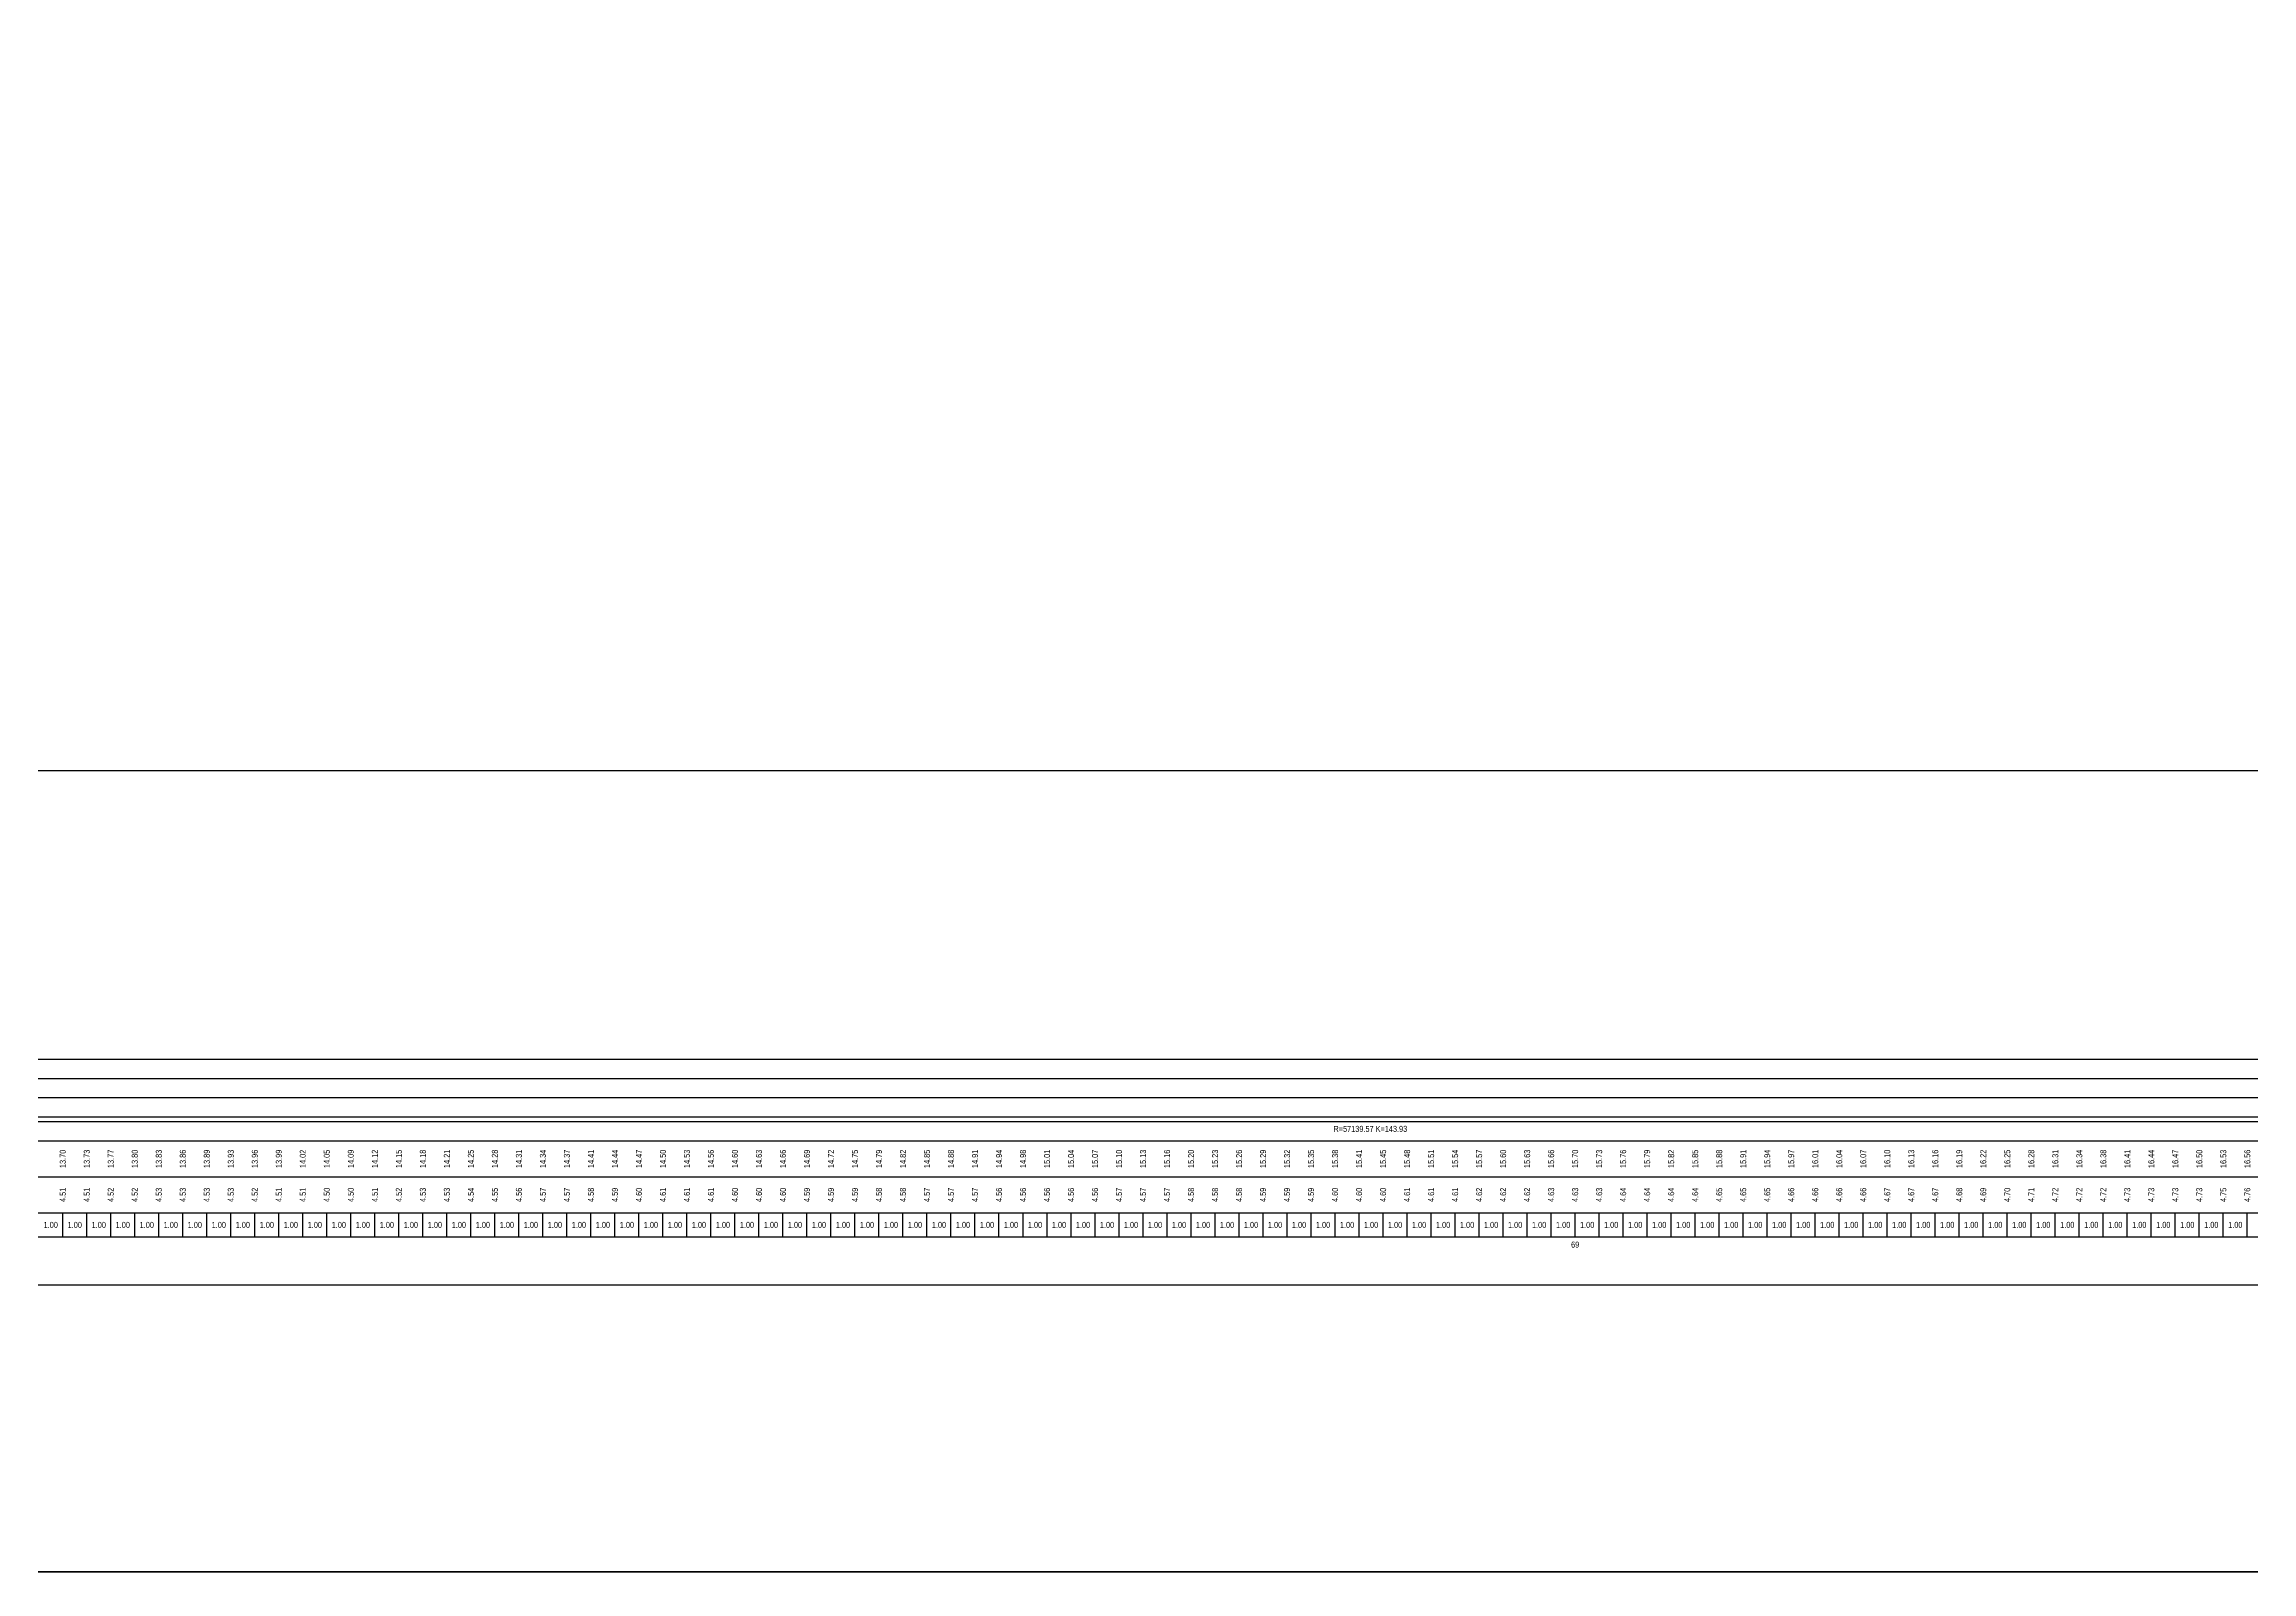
# Model space of a CAD drawing. Header units: millimetres. Extents: x 265754 to 14267433, y -6145605 to 2433772.
# Drawn here: x 6634633 to 6726598, y -105940 to -42289 of the extents above; entities that cross this region are included whole.
import ezdxf
from ezdxf.enums import TextEntityAlignment as Align

# ---------------------------------------------------------------- set-up
doc = ezdxf.new("R2010")
doc.units = ezdxf.units.MM
doc.layers.add('1-Бетон', color=106, linetype='Continuous', lineweight=35)
for name, color, linetype in [('Красные отметки', 1, 'Continuous'), ('Пикеты', 7, 'Continuous'), ('Таблица', 7, 'Continuous'), ('Черные отметки', 3, 'Continuous')]:
    doc.layers.add(name, color=color, linetype=linetype)
doc.styles.get("Standard").update_dxf_attribs({"font": 'arial.ttf'})

msp = doc.modelspace()

# ---------------------------------------------------------------- linework, layer by layer
at = {"color": 1}
msp.add_lwpolyline([(6546658.009, 91146.6249), (7115680.6605, 91146.6249), (7115680.6605, -72566.6945), (6546658.009, -72566.6945)], close=True, dxfattribs=at)
at = {"layer": '1-Бетон', "color": 6}
msp.add_lwpolyline([(6532385.7521, 97510.8397), (7457736.6859, 97510.8397), (7457736.6859, -105940.3832), (6532385.7521, -105940.3832)], close=True, dxfattribs=at)
at = {"layer": 'Красные отметки', "linetype": 'Continuous'}
msp.add_line((6618213.1145, -87183.4055), (6761841.5182, -87183.4055), dxfattribs=at)
at = {"layer": 'Таблица', "linetype": 'Continuous'}
for p, q in [((6598408.6098, -84583.4055), (6998408.6098, -84583.4055)), ((6598408.6098, -85383.4055), (6998408.6098, -85383.4055)), ((6598408.6098, -86183.4055), (6998408.6098, -86183.4055)), ((6598408.6098, -86983.4055), (6998408.6098, -86983.4055)), ((6598408.6098, -87983.4055), (6998408.6098, -87983.4055)), ((6598408.6098, -89483.4055), (6998408.6098, -89483.4055)), ((6598408.6098, -90983.4055), (6998408.6098, -90983.4055)), ((6598408.6098, -91983.4055), (6998408.6098, -91983.4055)), ((6598408.6098, -93983.4055), (6998408.6098, -93983.4055))]:
    msp.add_line(p, q, dxfattribs=at)
at = {"layer": 'Черные отметки', "linetype": 'Continuous'}
for p, q in [((6635408.6098, -91983.4055), (6635408.6098, -90983.4055)), ((6636408.6098, -91983.4055), (6636408.6098, -90983.4055)), ((6637408.6098, -91983.4055), (6637408.6098, -90983.4055)), ((6638408.6098, -91983.4055), (6638408.6098, -90983.4055)), ((6639408.6098, -91983.4055), (6639408.6098, -90983.4055)), ((6640408.6098, -91983.4055), (6640408.6098, -90983.4055)), ((6641408.6098, -91983.4055), (6641408.6098, -90983.4055)), ((6642408.6098, -91983.4055), (6642408.6098, -90983.4055)), ((6643408.6098, -91983.4055), (6643408.6098, -90983.4055)), ((6644408.6098, -91983.4055), (6644408.6098, -90983.4055)), ((6645408.6098, -91983.4055), (6645408.6098, -90983.4055)), ((6646408.6098, -91983.4055), (6646408.6098, -90983.4055)), ((6647408.6098, -91983.4055), (6647408.6098, -90983.4055)), ((6648408.6098, -91983.4055), (6648408.6098, -90983.4055)), ((6649408.6098, -91983.4055), (6649408.6098, -90983.4055)), ((6650408.6098, -91983.4055), (6650408.6098, -90983.4055)), ((6651408.6098, -91983.4055), (6651408.6098, -90983.4055)), ((6652408.6098, -91983.4055), (6652408.6098, -90983.4055)), ((6653408.6098, -91983.4055), (6653408.6098, -90983.4055)), ((6654408.6098, -91983.4055), (6654408.6098, -90983.4055)), ((6655408.6098, -91983.4055), (6655408.6098, -90983.4055)), ((6656408.6098, -91983.4055), (6656408.6098, -90983.4055)), ((6657408.6098, -91983.4055), (6657408.6098, -90983.4055)), ((6658408.6098, -91983.4055), (6658408.6098, -90983.4055)), ((6659408.6098, -91983.4055), (6659408.6098, -90983.4055)), ((6660408.6098, -91983.4055), (6660408.6098, -90983.4055)), ((6661408.6098, -91983.4055), (6661408.6098, -90983.4055)), ((6662408.6098, -91983.4055), (6662408.6098, -90983.4055)), ((6663408.6098, -91983.4055), (6663408.6098, -90983.4055)), ((6664408.6098, -91983.4055), (6664408.6098, -90983.4055)), ((6665408.6098, -91983.4055), (6665408.6098, -90983.4055)), ((6666408.6098, -91983.4055), (6666408.6098, -90983.4055)), ((6667408.6098, -91983.4055), (6667408.6098, -90983.4055)), ((6668408.6098, -91983.4055), (6668408.6098, -90983.4055)), ((6669408.6098, -91983.4055), (6669408.6098, -90983.4055)), ((6670408.6098, -91983.4055), (6670408.6098, -90983.4055)), ((6671408.6098, -91983.4055), (6671408.6098, -90983.4055)), ((6672408.6098, -91983.4055), (6672408.6098, -90983.4055)), ((6673408.6098, -91983.4055), (6673408.6098, -90983.4055)), ((6674408.6098, -91983.4055), (6674408.6098, -90983.4055)), ((6675408.6098, -91983.4055), (6675408.6098, -90983.4055)), ((6676408.6098, -91983.4055), (6676408.6098, -90983.4055)), ((6677408.6098, -91983.4055), (6677408.6098, -90983.4055)), ((6678408.6098, -91983.4055), (6678408.6098, -90983.4055)), ((6679408.6098, -91983.4055), (6679408.6098, -90983.4055)), ((6680408.6098, -91983.4055), (6680408.6098, -90983.4055)), ((6681408.6098, -91983.4055), (6681408.6098, -90983.4055)), ((6682408.6098, -91983.4055), (6682408.6098, -90983.4055)), ((6683408.6098, -91983.4055), (6683408.6098, -90983.4055)), ((6684408.6098, -91983.4055), (6684408.6098, -90983.4055)), ((6685408.6098, -91983.4055), (6685408.6098, -90983.4055)), ((6686408.6098, -91983.4055), (6686408.6098, -90983.4055)), ((6687408.6098, -91983.4055), (6687408.6098, -90983.4055)), ((6688408.6098, -91983.4055), (6688408.6098, -90983.4055)), ((6689408.6098, -91983.4055), (6689408.6098, -90983.4055)), ((6690408.6098, -91983.4055), (6690408.6098, -90983.4055)), ((6691408.6098, -91983.4055), (6691408.6098, -90983.4055)), ((6692408.6098, -91983.4055), (6692408.6098, -90983.4055)), ((6693408.6098, -91983.4055), (6693408.6098, -90983.4055)), ((6694408.6098, -91983.4055), (6694408.6098, -90983.4055)), ((6695408.6098, -91983.4055), (6695408.6098, -90983.4055)), ((6696408.6098, -91983.4055), (6696408.6098, -90983.4055)), ((6697408.6098, -91983.4055), (6697408.6098, -90983.4055)), ((6698408.6098, -91983.4055), (6698408.6098, -90983.4055)), ((6699408.6098, -91983.4055), (6699408.6098, -90983.4055)), ((6700408.6098, -91983.4055), (6700408.6098, -90983.4055)), ((6701408.6098, -91983.4055), (6701408.6098, -90983.4055)), ((6702408.6098, -91983.4055), (6702408.6098, -90983.4055)), ((6703408.6098, -91983.4055), (6703408.6098, -90983.4055)), ((6704408.6098, -91983.4055), (6704408.6098, -90983.4055)), ((6705408.6098, -91983.4055), (6705408.6098, -90983.4055)), ((6706408.6098, -91983.4055), (6706408.6098, -90983.4055)), ((6707408.6098, -91983.4055), (6707408.6098, -90983.4055)), ((6708408.6098, -91983.4055), (6708408.6098, -90983.4055)), ((6709408.6098, -91983.4055), (6709408.6098, -90983.4055)), ((6710408.6098, -91983.4055), (6710408.6098, -90983.4055)), ((6711408.6098, -91983.4055), (6711408.6098, -90983.4055)), ((6712408.6098, -91983.4055), (6712408.6098, -90983.4055)), ((6713408.6098, -91983.4055), (6713408.6098, -90983.4055)), ((6714408.6098, -91983.4055), (6714408.6098, -90983.4055)), ((6715408.6098, -91983.4055), (6715408.6098, -90983.4055)), ((6716408.6098, -91983.4055), (6716408.6098, -90983.4055)), ((6717408.6098, -91983.4055), (6717408.6098, -90983.4055)), ((6718408.6098, -91983.4055), (6718408.6098, -90983.4055)), ((6719408.6098, -91983.4055), (6719408.6098, -90983.4055)), ((6720408.6098, -91983.4055), (6720408.6098, -90983.4055)), ((6721408.6098, -91983.4055), (6721408.6098, -90983.4055)), ((6722408.6098, -91983.4055), (6722408.6098, -90983.4055)), ((6723408.6098, -91983.4055), (6723408.6098, -90983.4055)), ((6724408.6098, -91983.4055), (6724408.6098, -90983.4055)), ((6725408.6098, -91983.4055), (6725408.6098, -90983.4055)), ((6726408.6098, -91983.4055), (6726408.6098, -90983.4055))]:
    msp.add_line(p, q, dxfattribs=at)

# ---------------------------------------------------------------- texts
at = {"layer": 'Красные отметки', "linetype": 'Continuous', "width": 0.8}
msp.add_text('R=57139.57 K=143.93', height=250, dxfattribs=at).set_placement((6689877.3163, -87483.4055), align=Align.MIDDLE_CENTER)
for s, p in [('13.70', (6635408.6098, -88733.4055)), ('13.73', (6636408.6098, -88733.4055)), ('13.77', (6637408.6098, -88733.4055)), ('13.80', (6638408.6098, -88733.4055)), ('13.83', (6639408.6098, -88733.4055)), ('13.86', (6640408.6098, -88733.4055)), ('13.89', (6641408.6098, -88733.4055)), ('13.93', (6642408.6098, -88733.4055)), ('13.96', (6643408.6098, -88733.4055)), ('13.99', (6644408.6098, -88733.4055)), ('14.02', (6645408.6098, -88733.4055)), ('14.05', (6646408.6098, -88733.4055)), ('14.09', (6647408.6098, -88733.4055)), ('14.12', (6648408.6098, -88733.4055)), ('14.15', (6649408.6098, -88733.4055)), ('14.18', (6650408.6098, -88733.4055)), ('14.21', (6651408.6098, -88733.4055)), ('14.25', (6652408.6098, -88733.4055)), ('14.28', (6653408.6098, -88733.4055)), ('14.31', (6654408.6098, -88733.4055)), ('14.34', (6655408.6098, -88733.4055)), ('14.37', (6656408.6098, -88733.4055)), ('14.41', (6657408.6098, -88733.4055)), ('14.44', (6658408.6098, -88733.4055)), ('14.47', (6659408.6098, -88733.4055)), ('14.50', (6660408.6098, -88733.4055)), ('14.53', (6661408.6098, -88733.4055)), ('14.56', (6662408.6098, -88733.4055)), ('14.60', (6663408.6098, -88733.4055)), ('14.63', (6664408.6098, -88733.4055)), ('14.66', (6665408.6098, -88733.4055)), ('14.69', (6666408.6098, -88733.4055)), ('14.72', (6667408.6098, -88733.4055)), ('14.75', (6668408.6098, -88733.4055)), ('14.79', (6669408.6098, -88733.4055)), ('14.82', (6670408.6098, -88733.4055)), ('14.85', (6671408.6098, -88733.4055)), ('14.88', (6672408.6098, -88733.4055)), ('14.91', (6673408.6098, -88733.4055)), ('14.94', (6674408.6098, -88733.4055)), ('14.98', (6675408.6098, -88733.4055)), ('15.01', (6676408.6098, -88733.4055)), ('15.04', (6677408.6098, -88733.4055)), ('15.07', (6678408.6098, -88733.4055)), ('15.10', (6679408.6098, -88733.4055)), ('15.13', (6680408.6098, -88733.4055)), ('15.16', (6681408.6098, -88733.4055)), ('15.20', (6682408.6098, -88733.4055)), ('15.23', (6683408.6098, -88733.4055)), ('15.26', (6684408.6098, -88733.4055)), ('15.29', (6685408.6098, -88733.4055)), ('15.32', (6686408.6098, -88733.4055)), ('15.35', (6687408.6098, -88733.4055)), ('15.38', (6688408.6098, -88733.4055)), ('15.41', (6689408.6098, -88733.4055)), ('15.45', (6690408.6098, -88733.4055)), ('15.48', (6691408.6098, -88733.4055)), ('15.51', (6692408.6098, -88733.4055)), ('15.54', (6693408.6098, -88733.4055)), ('15.57', (6694408.6098, -88733.4055)), ('15.60', (6695408.6098, -88733.4055)), ('15.63', (6696408.6098, -88733.4055)), ('15.66', (6697408.6098, -88733.4055)), ('15.70', (6698408.6098, -88733.4055)), ('15.73', (6699408.6098, -88733.4055)), ('15.76', (6700408.6098, -88733.4055)), ('15.79', (6701408.6098, -88733.4055)), ('15.82', (6702408.6098, -88733.4055)), ('15.85', (6703408.6098, -88733.4055)), ('15.88', (6704408.6098, -88733.4055)), ('15.91', (6705408.6098, -88733.4055)), ('15.94', (6706408.6098, -88733.4055)), ('15.97', (6707408.6098, -88733.4055)), ('16.01', (6708408.6098, -88733.4055)), ('16.04', (6709408.6098, -88733.4055)), ('16.07', (6710408.6098, -88733.4055)), ('16.10', (6711408.6098, -88733.4055)), ('16.13', (6712408.6098, -88733.4055)), ('16.16', (6713408.6098, -88733.4055)), ('16.19', (6714408.6098, -88733.4055)), ('16.22', (6715408.6098, -88733.4055)), ('16.25', (6716408.6098, -88733.4055)), ('16.28', (6717408.6098, -88733.4055)), ('16.31', (6718408.6098, -88733.4055)), ('16.34', (6719408.6098, -88733.4055)), ('16.38', (6720408.6098, -88733.4055)), ('16.41', (6721408.6098, -88733.4055)), ('16.44', (6722408.6098, -88733.4055)), ('16.47', (6723408.6098, -88733.4055)), ('16.50', (6724408.6098, -88733.4055)), ('16.53', (6725408.6098, -88733.4055)), ('16.56', (6726408.6098, -88733.4055))]:
    msp.add_text(s, height=250, rotation=90.000002493, dxfattribs=at).set_placement(p, align=Align.MIDDLE_CENTER)
at = {"layer": 'Пикеты', "linetype": 'Continuous', "width": 0.8}
msp.add_text('69', height=250, dxfattribs=at).set_placement((6698408.6098, -92429.9288), align=Align.CENTER)
at = {"layer": 'Черные отметки', "linetype": 'Continuous', "width": 0.8}
for s, p in [('4.51', (6635408.6098, -90233.4055)), ('4.51', (6636408.6098, -90233.4055)), ('4.52', (6637408.6098, -90233.4055)), ('4.52', (6638408.6098, -90233.4055)), ('4.53', (6639408.6098, -90233.4055)), ('4.53', (6640408.6098, -90233.4055)), ('4.53', (6641408.6098, -90233.4055)), ('4.53', (6642408.6098, -90233.4055)), ('4.52', (6643408.6098, -90233.4055)), ('4.51', (6644408.6098, -90233.4055)), ('4.51', (6645408.6098, -90233.4055)), ('4.50', (6646408.6098, -90233.4055)), ('4.50', (6647408.6098, -90233.4055)), ('4.51', (6648408.6098, -90233.4055)), ('4.52', (6649408.6098, -90233.4055)), ('4.53', (6650408.6098, -90233.4055)), ('4.53', (6651408.6098, -90233.4055)), ('4.54', (6652408.6098, -90233.4055)), ('4.55', (6653408.6098, -90233.4055)), ('4.56', (6654408.6098, -90233.4055)), ('4.57', (6655408.6098, -90233.4055)), ('4.57', (6656408.6098, -90233.4055)), ('4.58', (6657408.6098, -90233.4055)), ('4.59', (6658408.6098, -90233.4055)), ('4.60', (6659408.6098, -90233.4055)), ('4.61', (6660408.6098, -90233.4055)), ('4.61', (6661408.6098, -90233.4055)), ('4.61', (6662408.6098, -90233.4055)), ('4.60', (6663408.6098, -90233.4055)), ('4.60', (6664408.6098, -90233.4055)), ('4.60', (6665408.6098, -90233.4055)), ('4.59', (6666408.6098, -90233.4055)), ('4.59', (6667408.6098, -90233.4055)), ('4.59', (6668408.6098, -90233.4055)), ('4.58', (6669408.6098, -90233.4055)), ('4.58', (6670408.6098, -90233.4055)), ('4.57', (6671408.6098, -90233.4055)), ('4.57', (6672408.6098, -90233.4055)), ('4.57', (6673408.6098, -90233.4055)), ('4.56', (6674408.6098, -90233.4055)), ('4.56', (6675408.6098, -90233.4055)), ('4.56', (6676408.6098, -90233.4055)), ('4.56', (6677408.6098, -90233.4055)), ('4.56', (6678408.6098, -90233.4055)), ('4.57', (6679408.6098, -90233.4055)), ('4.57', (6680408.6098, -90233.4055)), ('4.57', (6681408.6098, -90233.4055)), ('4.58', (6682408.6098, -90233.4055)), ('4.58', (6683408.6098, -90233.4055)), ('4.58', (6684408.6098, -90233.4055)), ('4.59', (6685408.6098, -90233.4055)), ('4.59', (6686408.6098, -90233.4055)), ('4.59', (6687408.6098, -90233.4055)), ('4.60', (6688408.6098, -90233.4055)), ('4.60', (6689408.6098, -90233.4055)), ('4.60', (6690408.6098, -90233.4055)), ('4.61', (6691408.6098, -90233.4055)), ('4.61', (6692408.6098, -90233.4055)), ('4.61', (6693408.6098, -90233.4055)), ('4.62', (6694408.6098, -90233.4055)), ('4.62', (6695408.6098, -90233.4055)), ('4.62', (6696408.6098, -90233.4055)), ('4.63', (6697408.6098, -90233.4055)), ('4.63', (6698408.6098, -90233.4055)), ('4.63', (6699408.6098, -90233.4055)), ('4.64', (6700408.6098, -90233.4055)), ('4.64', (6701408.6098, -90233.4055)), ('4.64', (6702408.6098, -90233.4055)), ('4.64', (6703408.6098, -90233.4055)), ('4.65', (6704408.6098, -90233.4055)), ('4.65', (6705408.6098, -90233.4055)), ('4.65', (6706408.6098, -90233.4055)), ('4.66', (6707408.6098, -90233.4055)), ('4.66', (6708408.6098, -90233.4055)), ('4.66', (6709408.6098, -90233.4055)), ('4.66', (6710408.6098, -90233.4055)), ('4.67', (6711408.6098, -90233.4055)), ('4.67', (6712408.6098, -90233.4055)), ('4.67', (6713408.6098, -90233.4055)), ('4.68', (6714408.6098, -90233.4055)), ('4.69', (6715408.6098, -90233.4055)), ('4.70', (6716408.6098, -90233.4055)), ('4.71', (6717408.6098, -90233.4055)), ('4.72', (6718408.6098, -90233.4055)), ('4.72', (6719408.6098, -90233.4055)), ('4.72', (6720408.6098, -90233.4055)), ('4.73', (6721408.6098, -90233.4055)), ('4.73', (6722408.6098, -90233.4055)), ('4.73', (6723408.6098, -90233.4055)), ('4.73', (6724408.6098, -90233.4055)), ('4.75', (6725408.6098, -90233.4055)), ('4.76', (6726408.6098, -90233.4055))]:
    msp.add_text(s, height=250, rotation=90.000002493, dxfattribs=at).set_placement(p, align=Align.MIDDLE_CENTER)
for p in [(6634908.6098, -91483.4055), (6635908.6098, -91483.4055), (6636908.6098, -91483.4055), (6637908.6098, -91483.4055), (6638908.6098, -91483.4055), (6639908.6098, -91483.4055), (6640908.6098, -91483.4055), (6641908.6098, -91483.4055), (6642908.6098, -91483.4055), (6643908.6098, -91483.4055), (6644908.6098, -91483.4055), (6645908.6098, -91483.4055), (6646908.6098, -91483.4055), (6647908.6098, -91483.4055), (6648908.6098, -91483.4055), (6649908.6098, -91483.4055), (6650908.6098, -91483.4055), (6651908.6098, -91483.4055), (6652908.6098, -91483.4055), (6653908.6098, -91483.4055), (6654908.6098, -91483.4055), (6655908.6098, -91483.4055), (6656908.6098, -91483.4055), (6657908.6098, -91483.4055), (6658908.6098, -91483.4055), (6659908.6098, -91483.4055), (6660908.6098, -91483.4055), (6661908.6098, -91483.4055), (6662908.6098, -91483.4055), (6663908.6098, -91483.4055), (6664908.6098, -91483.4055), (6665908.6098, -91483.4055), (6666908.6098, -91483.4055), (6667908.6098, -91483.4055), (6668908.6098, -91483.4055), (6669908.6098, -91483.4055), (6670908.6098, -91483.4055), (6671908.6098, -91483.4055), (6672908.6098, -91483.4055), (6673908.6098, -91483.4055), (6674908.6098, -91483.4055), (6675908.6098, -91483.4055), (6676908.6098, -91483.4055), (6677908.6098, -91483.4055), (6678908.6098, -91483.4055), (6679908.6098, -91483.4055), (6680908.6098, -91483.4055), (6681908.6098, -91483.4055), (6682908.6098, -91483.4055), (6683908.6098, -91483.4055), (6684908.6098, -91483.4055), (6685908.6098, -91483.4055), (6686908.6098, -91483.4055), (6687908.6098, -91483.4055), (6688908.6098, -91483.4055), (6689908.6098, -91483.4055), (6690908.6098, -91483.4055), (6691908.6098, -91483.4055), (6692908.6098, -91483.4055), (6693908.6098, -91483.4055), (6694908.6098, -91483.4055), (6695908.6098, -91483.4055), (6696908.6098, -91483.4055), (6697908.6098, -91483.4055), (6698908.6098, -91483.4055), (6699908.6098, -91483.4055), (6700908.6098, -91483.4055), (6701908.6098, -91483.4055), (6702908.6098, -91483.4055), (6703908.6098, -91483.4055), (6704908.6098, -91483.4055), (6705908.6098, -91483.4055), (6706908.6098, -91483.4055), (6707908.6098, -91483.4055), (6708908.6098, -91483.4055), (6709908.6098, -91483.4055), (6710908.6098, -91483.4055), (6711908.6098, -91483.4055), (6712908.6098, -91483.4055), (6713908.6098, -91483.4055), (6714908.6098, -91483.4055), (6715908.6098, -91483.4055), (6716908.6098, -91483.4055), (6717908.6098, -91483.4055), (6718908.6098, -91483.4055), (6719908.6098, -91483.4055), (6720908.6098, -91483.4055), (6721908.6098, -91483.4055), (6722908.6098, -91483.4055), (6723908.6098, -91483.4055), (6724908.6098, -91483.4055), (6725908.6098, -91483.4055)]:
    msp.add_text('1.00', height=250, dxfattribs=at).set_placement(p, align=Align.MIDDLE_CENTER)

doc.saveas('drawing.dxf')
